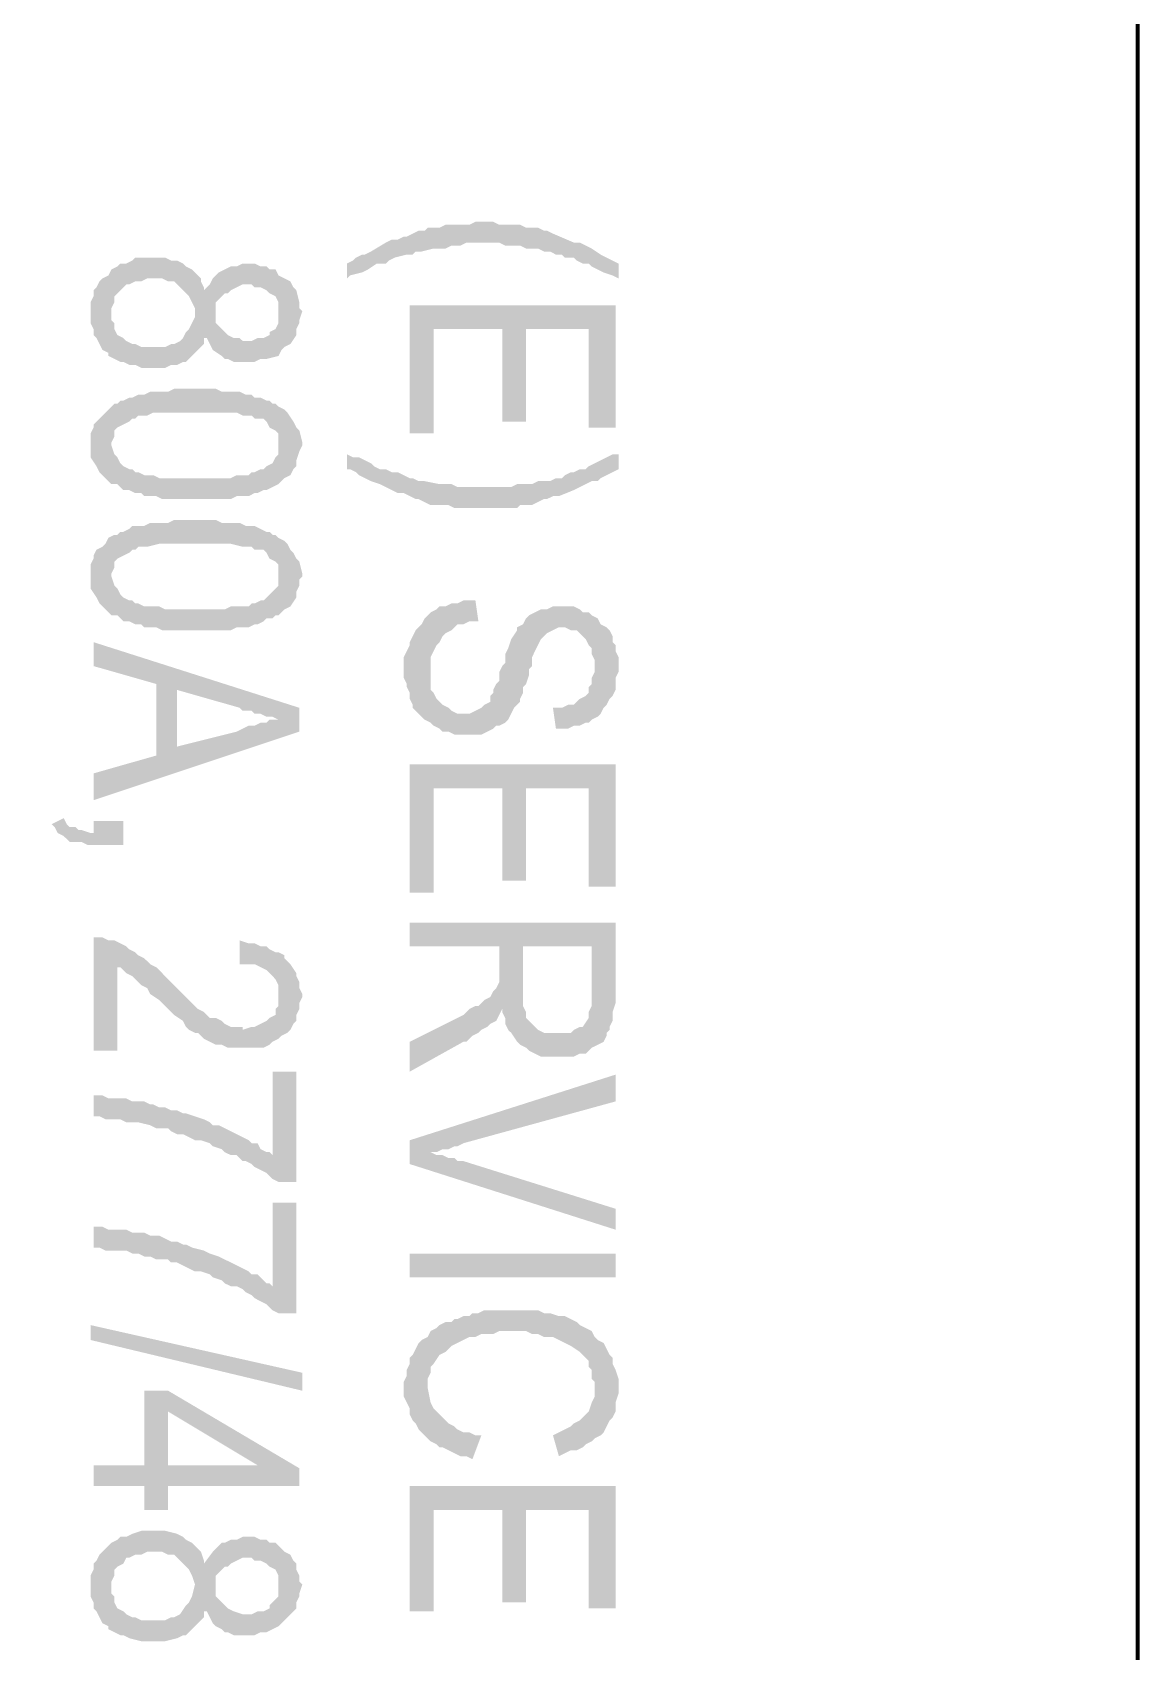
# Model space of a CAD drawing. Header units: inches. Extents: x -186 to 186, y -282 to 282.
# Drawn here: x -38.91 to -25.19, y -100.87 to -80.76 of the extents above; entities that cross this region are included whole.
import ezdxf

# ---------------------------------------------------------------- set-up
doc = ezdxf.new("R2010")
doc.units = ezdxf.units.IN
doc.header["$MEASUREMENT"] = 0
doc.layers.add('H', color=7, linetype='CONTINUOUS', lineweight=100)
doc.layers.add('P', color=250, linetype='CONTINUOUS', lineweight=100)

msp = doc.modelspace()

# ---------------------------------------------------------------- hatches: boundary and pattern name
at = {"layer": 'H', "linetype": 'Continuous'}
for points in [[(-31.63, -83.815), (-31.63, -83.63), (-31.704, -83.593), (-31.778, -83.556), (-31.852, -83.519), (-31.963, -83.444), (-32.111, -83.37), (-32.185, -83.37), (-32.444, -83.259), (-32.519, -83.222), (-32.556, -83.222), (-32.63, -83.185), (-32.704, -83.185), (-32.778, -83.185), (-32.852, -83.148), (-32.889, -83.148), (-32.963, -83.148), (-33.037, -83.148), (-33.111, -83.148), (-33.185, -83.111), (-33.407, -83.111), (-33.481, -83.148), (-33.556, -83.148), (-33.63, -83.148), (-33.704, -83.148), (-33.778, -83.148), (-33.852, -83.185), (-33.926, -83.185), (-34, -83.185), (-34.037, -83.222), (-34.111, -83.222), (-34.185, -83.259), (-34.259, -83.296), (-34.296, -83.296), (-34.37, -83.333), (-34.444, -83.333), (-34.519, -83.37), (-34.704, -83.481), (-34.778, -83.519), (-34.815, -83.519), (-34.889, -83.556), (-34.926, -83.593), (-35, -83.63), (-35, -83.815), (-34.963, -83.778), (-34.815, -83.741), (-34.741, -83.704), (-34.63, -83.63), (-34.519, -83.63), (-34.481, -83.593), (-34.407, -83.556), (-34.259, -83.519), (-34.185, -83.519), (-34.148, -83.481), (-34.074, -83.481), (-33.926, -83.444), (-33.852, -83.444), (-33.778, -83.444), (-33.704, -83.407), (-33.667, -83.407), (-33.593, -83.407), (-33.519, -83.37), (-33.111, -83.37), (-33.037, -83.407), (-33, -83.407), (-32.889, -83.407), (-32.852, -83.407), (-32.778, -83.444), (-32.667, -83.444), (-32.63, -83.444), (-32.556, -83.481), (-32.481, -83.481), (-32.407, -83.519), (-32.333, -83.519), (-32.296, -83.556), (-32.222, -83.556), (-32.185, -83.556), (-32.148, -83.593), (-32.074, -83.63), (-32, -83.63), (-31.963, -83.667), (-31.889, -83.704), (-31.815, -83.741), (-31.704, -83.778)], [(-36.889, -83.741), (-36.926, -83.704), (-37, -83.667), (-37.037, -83.63), (-37.111, -83.593), (-37.185, -83.593), (-37.259, -83.556), (-37.333, -83.556), (-37.556, -83.556), (-37.63, -83.556), (-37.667, -83.593), (-37.741, -83.63), (-37.815, -83.63), (-37.852, -83.667), (-37.926, -83.704), (-37.963, -83.778), (-38.037, -83.815), (-38.074, -83.852), (-38.111, -83.926), (-38.148, -83.963), (-38.148, -84.037), (-38.185, -84.111), (-38.185, -84.185), (-38.185, -84.333), (-38.185, -84.37), (-38.148, -84.444), (-38.148, -84.519), (-38.111, -84.556), (-38.074, -84.63), (-38.037, -84.704), (-37.963, -84.741), (-37.963, -84.778), (-37.926, -84.259), (-37.926, -84.185), (-37.889, -84.111), (-37.889, -84.037), (-37.852, -84), (-37.741, -83.889), (-37.704, -83.889), (-37.63, -83.852), (-37.556, -83.852), (-37.481, -83.815), (-37.296, -83.815), (-37.222, -83.852), (-37.148, -83.852), (-37.111, -83.889), (-37.037, -83.963), (-37, -84), (-36.963, -84.037), (-36.926, -84.111), (-36.889, -84.185), (-36.889, -84.222)], [(-35.852, -83.778), (-35.889, -83.704), (-35.963, -83.704), (-36, -83.667), (-36.074, -83.667), (-36.148, -83.63), (-36.296, -83.63), (-36.37, -83.667), (-36.444, -83.667), (-36.519, -83.704), (-36.593, -83.741), (-36.63, -83.778), (-36.667, -83.815), (-36.704, -83.889), (-36.778, -83.963), (-36.778, -83.926), (-36.815, -83.852), (-36.815, -83.815), (-36.889, -83.741), (-36.889, -84.222), (-36.889, -84.296), (-36.926, -84.37), (-36.963, -84.444), (-37, -84.481), (-37.037, -84.556), (-37.074, -84.593), (-37.148, -84.63), (-37.185, -84.63), (-37.259, -84.667), (-37.333, -84.667), (-37.407, -84.667), (-37.481, -84.667), (-37.556, -84.667), (-37.63, -84.63), (-37.667, -84.63), (-37.741, -84.593), (-37.778, -84.556), (-37.852, -84.519), (-37.889, -84.444), (-37.889, -84.37), (-37.926, -84.333), (-37.926, -84.259), (-37.963, -84.778), (-37.889, -84.815), (-37.815, -84.852), (-37.778, -84.852), (-37.704, -84.889), (-37.63, -84.889), (-37.556, -84.926), (-37.481, -84.926), (-37.333, -84.926), (-37.259, -84.926), (-37.185, -84.889), (-37.111, -84.889), (-37.037, -84.852), (-37, -84.852), (-36.963, -84.815), (-36.926, -84.778), (-36.852, -84.704), (-36.815, -84.667), (-36.778, -84.63), (-36.778, -84.556), (-36.741, -84.556), (-36.704, -84.63), (-36.667, -84.704), (-36.63, -84.259), (-36.63, -84.185), (-36.63, -84.111), (-36.556, -84.037), (-36.519, -84), (-36.481, -84), (-36.444, -83.963), (-36.37, -83.926), (-36.296, -83.889), (-36.185, -83.889), (-36.148, -83.926), (-36.074, -83.926), (-36, -83.963), (-35.963, -84), (-35.889, -84.037), (-35.852, -84.111), (-35.852, -84.185), (-35.852, -84.222)], [(-35.556, -84.222), (-35.593, -84.185), (-35.593, -84.111), (-35.63, -83.963), (-35.667, -83.926), (-35.704, -83.852), (-35.778, -83.815), (-35.852, -83.778), (-35.852, -84.296), (-35.852, -84.37), (-35.889, -84.444), (-35.963, -84.481), (-35.963, -84.519), (-36.037, -84.556), (-36.111, -84.556), (-36.185, -84.593), (-36.296, -84.593), (-36.333, -84.556), (-36.407, -84.556), (-36.481, -84.519), (-36.519, -84.481), (-36.63, -84.37), (-36.63, -84.333), (-36.63, -84.259), (-36.667, -84.704), (-36.556, -84.778), (-36.519, -84.815), (-36.481, -84.815), (-36.407, -84.852), (-36.333, -84.852), (-36.222, -84.852), (-36.148, -84.852), (-36.074, -84.815), (-36, -84.815), (-35.852, -84.778), (-35.815, -84.704), (-35.778, -84.667), (-35.704, -84.63), (-35.63, -84.519), (-35.63, -84.444), (-35.593, -84.37), (-35.593, -84.333)], [(-31.667, -85.667), (-31.667, -84.148), (-34.222, -84.148), (-34.222, -85.741), (-33.926, -85.741), (-33.926, -84.444), (-33.074, -84.444), (-33.074, -85.593), (-32.778, -85.593), (-32.778, -84.444), (-32, -84.444), (-32, -85.667)], [(-35.556, -85.889), (-35.556, -85.852), (-35.593, -85.704), (-35.63, -85.667), (-35.667, -85.593), (-35.741, -85.481), (-35.778, -85.444), (-35.852, -85.407), (-35.889, -85.37), (-35.926, -85.37), (-35.963, -85.333), (-36, -85.333), (-36.074, -85.296), (-36.148, -85.296), (-36.185, -85.259), (-36.259, -85.259), (-36.333, -85.222), (-36.407, -85.222), (-36.481, -85.222), (-36.556, -85.222), (-36.63, -85.185), (-37.148, -85.185), (-37.222, -85.222), (-37.296, -85.222), (-37.37, -85.222), (-37.444, -85.222), (-37.519, -85.259), (-37.593, -85.259), (-37.667, -85.296), (-37.704, -85.296), (-37.778, -85.333), (-37.815, -85.333), (-37.852, -85.37), (-37.889, -85.37), (-37.963, -85.444), (-37.926, -85.889), (-37.926, -85.852), (-37.889, -85.778), (-37.889, -85.704), (-37.852, -85.667), (-37.778, -85.63), (-37.704, -85.593), (-37.667, -85.556), (-37.63, -85.556), (-37.593, -85.519), (-37.519, -85.519), (-37.481, -85.519), (-37.407, -85.481), (-37.333, -85.481), (-37.259, -85.481), (-37.185, -85.481), (-36.593, -85.481), (-36.519, -85.481), (-36.444, -85.481), (-36.37, -85.481), (-36.296, -85.519), (-36.222, -85.519), (-36.185, -85.519), (-36.148, -85.556), (-36.111, -85.556), (-36.037, -85.556), (-36, -85.593), (-35.963, -85.667), (-35.889, -85.704), (-35.852, -85.741), (-35.852, -85.815), (-35.852, -85.852), (-35.815, -86.333), (-35.778, -86.296), (-35.704, -86.259), (-35.667, -86.185), (-35.63, -86.148), (-35.63, -86.074), (-35.593, -85.963)], [(-35.815, -86.333), (-35.852, -85.852), (-35.852, -85.926), (-35.852, -86), (-35.889, -86.037), (-35.926, -86.111), (-36, -86.148), (-36.037, -86.185), (-36.074, -86.185), (-36.148, -86.222), (-36.185, -86.222), (-36.222, -86.259), (-36.296, -86.259), (-36.37, -86.259), (-36.444, -86.296), (-36.519, -86.296), (-36.704, -86.296), (-36.778, -86.296), (-37, -86.296), (-37.074, -86.296), (-37.259, -86.296), (-37.333, -86.296), (-37.407, -86.259), (-37.481, -86.259), (-37.519, -86.259), (-37.593, -86.222), (-37.63, -86.222), (-37.667, -86.185), (-37.704, -86.185), (-37.778, -86.148), (-37.815, -86.111), (-37.852, -86.037), (-37.889, -86), (-37.926, -85.889), (-37.963, -85.444), (-38, -85.481), (-38.037, -85.519), (-38.148, -85.63), (-38.148, -85.667), (-38.185, -85.741), (-38.185, -85.815), (-38.185, -86), (-38.185, -86.037), (-38.111, -86.148), (-38.074, -86.222), (-38.037, -86.259), (-38, -86.296), (-37.926, -86.37), (-37.852, -86.37), (-37.815, -86.407), (-37.778, -86.444), (-37.704, -86.444), (-37.63, -86.481), (-37.556, -86.481), (-37.519, -86.519), (-37.444, -86.519), (-37.37, -86.519), (-37.296, -86.556), (-37.222, -86.556), (-37.148, -86.556), (-36.593, -86.556), (-36.519, -86.556), (-36.444, -86.556), (-36.37, -86.519), (-36.296, -86.519), (-36.222, -86.519), (-36.148, -86.481), (-36.111, -86.481), (-36.037, -86.444), (-36, -86.444), (-35.926, -86.407), (-35.852, -86.37)], [(-31.63, -86.185), (-31.63, -86), (-31.704, -86), (-31.778, -86.037), (-31.852, -86.074), (-31.926, -86.111), (-32, -86.148), (-32.037, -86.185), (-32.111, -86.185), (-32.185, -86.222), (-32.222, -86.222), (-32.296, -86.259), (-32.333, -86.296), (-32.407, -86.296), (-32.481, -86.333), (-32.556, -86.333), (-32.63, -86.333), (-32.704, -86.37), (-32.778, -86.37), (-32.815, -86.37), (-32.889, -86.37), (-32.963, -86.407), (-33.037, -86.407), (-33.111, -86.407), (-33.481, -86.407), (-33.556, -86.407), (-33.63, -86.407), (-33.704, -86.37), (-33.778, -86.37), (-33.852, -86.37), (-34.037, -86.333), (-34.111, -86.333), (-34.185, -86.296), (-34.222, -86.296), (-34.296, -86.259), (-34.37, -86.222), (-34.444, -86.222), (-34.519, -86.185), (-34.593, -86.185), (-34.667, -86.148), (-34.704, -86.111), (-34.778, -86.074), (-34.852, -86.037), (-34.926, -86.037), (-35, -86), (-35, -86.185), (-34.963, -86.185), (-34.889, -86.222), (-34.852, -86.259), (-34.778, -86.296), (-34.704, -86.333), (-34.593, -86.37), (-34.519, -86.407), (-34.444, -86.444), (-34.37, -86.481), (-34.296, -86.481), (-34.222, -86.519), (-34.148, -86.556), (-34.111, -86.556), (-34.037, -86.593), (-33.963, -86.63), (-33.889, -86.63), (-33.815, -86.63), (-33.741, -86.63), (-33.667, -86.667), (-33.593, -86.667), (-33.519, -86.667), (-33.444, -86.667), (-33.185, -86.667), (-33.111, -86.667), (-33.037, -86.667), (-32.963, -86.667), (-32.889, -86.667), (-32.852, -86.63), (-32.778, -86.63), (-32.704, -86.63), (-32.63, -86.593), (-32.556, -86.556), (-32.519, -86.556), (-32.444, -86.519), (-32.37, -86.519), (-32.185, -86.444), (-32.111, -86.407), (-32.037, -86.37), (-31.963, -86.333), (-31.889, -86.333), (-31.852, -86.296), (-31.778, -86.259), (-31.704, -86.222)], [(-35.556, -87.519), (-35.556, -87.481), (-35.593, -87.333), (-35.63, -87.296), (-35.667, -87.222), (-35.704, -87.185), (-35.741, -87.111), (-35.778, -87.074), (-35.852, -87.037), (-35.889, -87), (-35.926, -87), (-35.963, -86.963), (-36, -86.963), (-36.074, -86.926), (-36.148, -86.889), (-36.185, -86.889), (-36.259, -86.889), (-36.333, -86.852), (-36.407, -86.852), (-36.481, -86.852), (-36.556, -86.852), (-36.63, -86.815), (-37.148, -86.815), (-37.222, -86.852), (-37.296, -86.852), (-37.37, -86.852), (-37.444, -86.852), (-37.519, -86.889), (-37.593, -86.889), (-37.667, -86.889), (-37.704, -86.926), (-37.778, -86.963), (-37.815, -86.963), (-37.852, -87), (-37.889, -87), (-37.963, -87.037), (-37.926, -87.519), (-37.926, -87.481), (-37.889, -87.407), (-37.889, -87.333), (-37.852, -87.296), (-37.778, -87.259), (-37.704, -87.222), (-37.667, -87.185), (-37.63, -87.185), (-37.593, -87.148), (-37.519, -87.148), (-37.481, -87.148), (-37.333, -87.111), (-37.259, -87.111), (-37.185, -87.111), (-36.593, -87.111), (-36.519, -87.111), (-36.444, -87.111), (-36.296, -87.148), (-36.222, -87.148), (-36.185, -87.148), (-36.148, -87.185), (-36.111, -87.185), (-36.037, -87.185), (-36, -87.222), (-35.963, -87.296), (-35.889, -87.333), (-35.852, -87.37), (-35.852, -87.444), (-35.852, -87.481), (-35.815, -87.963), (-35.778, -87.926), (-35.704, -87.889), (-35.63, -87.778), (-35.63, -87.704), (-35.593, -87.63), (-35.593, -87.556)], [(-35.815, -87.963), (-35.852, -87.481), (-35.852, -87.556), (-35.852, -87.63), (-35.889, -87.667), (-35.926, -87.704), (-36, -87.778), (-36.037, -87.815), (-36.074, -87.815), (-36.148, -87.852), (-36.185, -87.852), (-36.222, -87.889), (-36.296, -87.889), (-36.37, -87.889), (-36.444, -87.889), (-36.519, -87.926), (-36.704, -87.926), (-36.778, -87.926), (-37, -87.926), (-37.074, -87.926), (-37.259, -87.926), (-37.333, -87.889), (-37.407, -87.889), (-37.481, -87.889), (-37.519, -87.889), (-37.593, -87.852), (-37.63, -87.852), (-37.667, -87.815), (-37.704, -87.815), (-37.778, -87.778), (-37.815, -87.741), (-37.852, -87.667), (-37.889, -87.63), (-37.926, -87.519), (-37.963, -87.037), (-38, -87.111), (-38.037, -87.148), (-38.111, -87.185), (-38.148, -87.259), (-38.148, -87.296), (-38.185, -87.37), (-38.185, -87.444), (-38.185, -87.63), (-38.185, -87.667), (-38.111, -87.778), (-38.074, -87.852), (-38.037, -87.889), (-38, -87.926), (-37.926, -88), (-37.852, -88), (-37.815, -88.037), (-37.778, -88.074), (-37.704, -88.074), (-37.63, -88.111), (-37.556, -88.111), (-37.519, -88.148), (-37.444, -88.148), (-37.37, -88.148), (-37.296, -88.185), (-37.222, -88.185), (-37.148, -88.185), (-36.593, -88.185), (-36.519, -88.185), (-36.444, -88.185), (-36.37, -88.148), (-36.296, -88.148), (-36.222, -88.148), (-36.148, -88.111), (-36.111, -88.111), (-36.037, -88.074), (-36, -88.037), (-35.926, -88.037), (-35.889, -88), (-35.852, -88)], [(-33.37, -88.074), (-33.407, -87.815), (-33.481, -87.815), (-33.556, -87.815), (-33.63, -87.852), (-33.704, -87.852), (-33.778, -87.889), (-33.852, -87.889), (-33.889, -87.926), (-33.963, -87.963), (-34, -88), (-33.963, -88.704), (-33.963, -88.556), (-33.963, -88.519), (-33.926, -88.444), (-33.889, -88.37), (-33.852, -88.333), (-33.815, -88.259), (-33.778, -88.222), (-33.704, -88.185), (-33.667, -88.148), (-33.63, -88.111), (-33.556, -88.111), (-33.481, -88.074)], [(-31.63, -88.63), (-31.63, -88.519), (-31.667, -88.444), (-31.667, -88.37), (-31.704, -88.333), (-31.704, -88.259), (-31.741, -88.185), (-31.778, -88.148), (-31.852, -88.111), (-31.889, -88.037), (-31.963, -88), (-32, -87.963), (-32.074, -87.963), (-32.111, -87.926), (-32.185, -87.889), (-32.259, -87.889), (-32.37, -87.889), (-32.444, -87.889), (-32.519, -87.926), (-32.593, -87.926), (-32.667, -87.963), (-32.741, -88), (-32.778, -88.037), (-32.815, -88.111), (-32.889, -88.148), (-32.889, -88.185), (-32.963, -88.296), (-33, -88.407), (-33.037, -88.481), (-33.037, -88.593), (-33.074, -88.63), (-33.111, -88.704), (-33.111, -88.815), (-33.148, -88.852), (-33.185, -88.926), (-33.185, -88.963), (-33.222, -89), (-33.222, -89.074), (-33.296, -89.111), (-33.333, -89.148), (-33.407, -89.185), (-33.481, -89.222), (-33.63, -89.222), (-33.704, -89.185), (-33.741, -89.148), (-33.815, -89.111), (-33.852, -89.074), (-33.889, -89.037), (-33.926, -88.963), (-33.963, -88.926), (-33.963, -88.852), (-33.963, -88.778), (-33.963, -88.704), (-34, -88), (-34.037, -88.037), (-34.074, -88.111), (-34.111, -88.148), (-34.148, -88.185), (-34.185, -88.259), (-34.222, -88.333), (-34.222, -88.37), (-34.259, -88.444), (-34.296, -88.519), (-34.296, -88.778), (-34.259, -88.852), (-34.259, -88.889), (-34.222, -88.963), (-34.222, -89.037), (-34.185, -89.111), (-34.185, -89.148), (-34.148, -89.185), (-34.074, -89.259), (-34.037, -89.296), (-33.963, -89.333), (-33.926, -89.37), (-33.852, -89.407), (-33.815, -89.444), (-33.741, -89.444), (-33.667, -89.481), (-33.593, -89.481), (-33.37, -89.481), (-33.333, -89.481), (-33.259, -89.444), (-33.185, -89.407), (-33.148, -89.37), (-33.111, -89.37), (-33.037, -89.333), (-33, -89.296), (-32.963, -89.222), (-32.926, -89.148), (-32.889, -89.111), (-32.852, -89.074), (-32.852, -89.037), (-32.815, -88.963), (-32.815, -88.889), (-32.778, -88.852), (-32.741, -88.741), (-32.741, -88.667), (-32.704, -88.63), (-32.704, -88.519), (-32.667, -88.444), (-32.63, -88.37), (-32.593, -88.296), (-32.519, -88.222), (-32.444, -88.185), (-32.37, -88.148), (-32.296, -88.148), (-32.222, -88.185), (-32.148, -88.185), (-32.111, -88.222), (-32.037, -88.296), (-32, -88.37), (-31.963, -88.407), (-31.963, -88.481), (-31.926, -88.556), (-31.926, -88.63), (-31.889, -89.259), (-31.852, -89.222), (-31.815, -89.148), (-31.778, -89.111), (-31.741, -89.037), (-31.704, -89), (-31.667, -88.926), (-31.667, -88.852), (-31.667, -88.778), (-31.63, -88.704)], [(-35.593, -89.444), (-35.593, -89.148), (-38.148, -88.333), (-38.148, -88.63), (-37.37, -88.852), (-37.37, -89.741), (-37.111, -88.926), (-36.333, -89.148), (-36.296, -89.185), (-36.185, -89.185), (-36.148, -89.222), (-36.074, -89.222), (-36, -89.259), (-35.926, -89.259), (-35.852, -89.296)], [(-31.889, -89.259), (-31.926, -88.63), (-31.926, -88.704), (-31.963, -88.778), (-31.963, -88.852), (-32, -88.889), (-32, -88.963), (-32.037, -89), (-32.111, -89.037), (-32.148, -89.074), (-32.185, -89.111), (-32.259, -89.111), (-32.333, -89.148), (-32.444, -89.148), (-32.407, -89.407), (-32.333, -89.407), (-32.259, -89.407), (-32.185, -89.37), (-32.111, -89.37), (-32.037, -89.333), (-32, -89.333), (-31.963, -89.296)], [(-35.593, -89.444), (-35.852, -89.296), (-35.889, -89.296), (-35.963, -89.296), (-36, -89.333), (-36.074, -89.333), (-36.148, -89.37), (-36.222, -89.37), (-36.37, -89.444), (-37.111, -89.63), (-37.111, -88.926), (-37.37, -89.741), (-38.148, -89.963), (-38.148, -90.296)], [(-31.667, -91.37), (-31.667, -89.852), (-34.222, -89.852), (-34.222, -91.444), (-33.926, -91.444), (-33.926, -90.148), (-33.074, -90.148), (-33.074, -91.296), (-32.778, -91.296), (-32.778, -90.148), (-32, -90.148), (-32, -91.37)], [(-37.778, -90.852), (-37.778, -90.556), (-38.148, -90.556), (-38.148, -90.704), (-38.185, -90.704), (-38.296, -90.667), (-38.333, -90.667), (-38.37, -90.63), (-38.444, -90.63), (-38.481, -90.593), (-38.519, -90.519), (-38.667, -90.593), (-38.63, -90.63), (-38.593, -90.704), (-38.519, -90.741), (-38.481, -90.778), (-38.444, -90.815), (-38.296, -90.815), (-38.222, -90.852), (-38.148, -90.852)], [(-31.667, -92.741), (-31.667, -91.815), (-34.222, -91.815), (-34.222, -92.111), (-33.111, -92.111), (-33.111, -92.407), (-33.074, -92.889), (-33.074, -92.926), (-33.037, -93), (-33.037, -93.074), (-33, -93.148), (-32.963, -93.185), (-32.889, -93.296), (-32.852, -93.333), (-32.815, -92.111), (-31.963, -92.111), (-31.963, -92.741), (-31.963, -93.37), (-31.889, -93.333), (-31.815, -93.296), (-31.778, -93.222), (-31.778, -93.185), (-31.741, -93.148), (-31.741, -93.111), (-31.704, -93.037), (-31.704, -93), (-31.704, -92.926), (-31.667, -92.815)], [(-35.815, -93.222), (-35.852, -92.741), (-35.852, -92.778), (-35.852, -92.852), (-35.889, -92.889), (-35.889, -92.963), (-35.963, -93), (-36, -93.037), (-36.074, -93.074), (-36.148, -93.111), (-36.185, -93.111), (-36.296, -93.148), (-36.296, -93.111), (-36.37, -93.111), (-36.444, -93.111), (-36.519, -93.074), (-36.556, -93.037), (-36.63, -93), (-36.667, -93), (-36.704, -93), (-36.741, -92.963), (-36.778, -92.926), (-36.852, -92.889), (-36.889, -92.852), (-36.963, -92.778), (-37, -92.741), (-37.074, -92.667), (-37.185, -92.556), (-37.222, -92.519), (-37.296, -92.444), (-37.37, -92.37), (-37.444, -92.333), (-37.481, -92.296), (-37.519, -92.259), (-37.593, -92.222), (-37.63, -92.185), (-37.704, -92.148), (-37.741, -92.111), (-37.815, -92.074), (-37.889, -92.037), (-37.963, -92.037), (-38.037, -92), (-38.148, -92), (-38.148, -93.407), (-37.852, -93.407), (-37.852, -92.37), (-37.815, -92.37), (-37.741, -92.444), (-37.667, -92.481), (-37.63, -92.519), (-37.593, -92.556), (-37.556, -92.593), (-37.481, -92.63), (-37.444, -92.704), (-37.333, -92.778), (-37.296, -92.815), (-37.222, -92.889), (-37.148, -92.963), (-37.037, -93.037), (-37, -93.111), (-36.963, -93.148), (-36.889, -93.185), (-36.852, -93.185), (-36.815, -93.222), (-36.778, -93.259), (-36.704, -93.296), (-36.63, -93.333), (-36.556, -93.333), (-36.481, -93.37), (-36.444, -93.37), (-36.185, -93.37), (-36.111, -93.37), (-36.037, -93.37), (-35.963, -93.333), (-35.926, -93.296), (-35.852, -93.259)], [(-35.556, -92.741), (-35.556, -92.704), (-35.593, -92.63), (-35.593, -92.556), (-35.63, -92.481), (-35.63, -92.444), (-35.704, -92.333), (-35.778, -92.259), (-35.778, -92.222), (-35.852, -92.185), (-35.889, -92.185), (-35.963, -92.148), (-36, -92.111), (-36.074, -92.111), (-36.148, -92.074), (-36.222, -92.074), (-36.333, -92.037), (-36.333, -92.333), (-36.296, -92.333), (-36.222, -92.333), (-36.148, -92.333), (-36.074, -92.37), (-36, -92.407), (-35.926, -92.481), (-35.889, -92.519), (-35.852, -92.593), (-35.852, -92.667), (-35.852, -92.741), (-35.815, -93.222), (-35.741, -93.185), (-35.704, -93.148), (-35.667, -93.074), (-35.63, -93.037), (-35.63, -92.963), (-35.593, -92.889), (-35.593, -92.815)], [(-31.963, -93.37), (-31.963, -92.741), (-31.963, -92.778), (-31.963, -92.852), (-32, -92.926), (-32, -93), (-32.074, -93.111), (-32.111, -93.111), (-32.185, -93.148), (-32.222, -93.185), (-32.296, -93.185), (-32.407, -93.185), (-32.481, -93.185), (-32.556, -93.185), (-32.63, -93.148), (-32.667, -93.111), (-32.741, -93.037), (-32.778, -93), (-32.778, -92.963), (-32.778, -92.926), (-32.815, -92.852), (-32.815, -92.778), (-32.815, -92.111), (-32.852, -93.333), (-32.778, -93.37), (-32.741, -93.407), (-32.593, -93.481), (-32.519, -93.481), (-32.444, -93.481), (-32.37, -93.481), (-32.333, -93.481), (-32.259, -93.481), (-32.185, -93.481), (-32.111, -93.444), (-32.037, -93.444), (-32, -93.407)], [(-33.074, -92.889), (-33.111, -92.407), (-33.111, -92.519), (-33.111, -92.556), (-33.148, -92.63), (-33.185, -92.667), (-33.222, -92.741), (-33.296, -92.778), (-33.333, -92.815), (-33.37, -92.852), (-33.407, -92.852), (-33.481, -92.889), (-33.556, -92.963), (-33.704, -93.037), (-34.222, -93.296), (-34.222, -93.667), (-33.556, -93.296), (-33.519, -93.296), (-33.444, -93.222), (-33.37, -93.185), (-33.333, -93.148), (-33.259, -93.111), (-33.222, -93.074), (-33.148, -93.037), (-33.111, -92.963)], [(-35.63, -95.037), (-35.63, -93.667), (-35.926, -93.667), (-35.926, -94.704), (-35.963, -94.667), (-36, -94.667), (-36.074, -94.63), (-36.111, -94.556), (-36.185, -94.556), (-36.222, -94.519), (-36.296, -94.481), (-36.444, -94.407), (-36.519, -94.37), (-36.593, -94.333), (-36.667, -94.333), (-36.704, -94.296), (-36.778, -94.259), (-37, -94.185), (-37.037, -94.185), (-37.111, -94.148), (-37.185, -94.148), (-37.259, -94.111), (-37.333, -94.111), (-37.407, -94.074), (-37.444, -94.074), (-37.519, -94.037), (-37.667, -94.037), (-37.741, -94), (-37.815, -94), (-37.889, -94), (-37.963, -94), (-38.037, -93.963), (-38.148, -93.963), (-38.148, -94.222), (-38.074, -94.222), (-38, -94.259), (-37.926, -94.259), (-37.852, -94.259), (-37.815, -94.259), (-37.741, -94.296), (-37.667, -94.296), (-37.593, -94.296), (-37.444, -94.333), (-37.37, -94.37), (-37.296, -94.37), (-37.222, -94.37), (-37.185, -94.407), (-37.111, -94.444), (-37.037, -94.444), (-36.963, -94.481), (-36.889, -94.519), (-36.852, -94.519), (-36.815, -94.519), (-36.704, -94.556), (-36.667, -94.593), (-36.556, -94.63), (-36.519, -94.667), (-36.444, -94.704), (-36.37, -94.704), (-36.296, -94.778), (-36.259, -94.778), (-36.185, -94.815), (-36.148, -94.852), (-36.074, -94.889), (-36, -94.926), (-35.963, -94.963), (-35.926, -95), (-35.852, -95.037)], [(-31.667, -94.037), (-31.667, -93.704), (-34.222, -94.519), (-33.963, -94.667), (-33.889, -94.667), (-33.815, -94.63), (-33.741, -94.63), (-33.667, -94.593), (-33.63, -94.593), (-33.556, -94.556)], [(-31.667, -95.63), (-31.667, -95.37), (-33.556, -94.778), (-33.63, -94.778), (-33.667, -94.741), (-33.741, -94.741), (-33.815, -94.704), (-33.889, -94.704), (-33.963, -94.667), (-34.222, -94.519), (-34.222, -94.815)], [(-35.63, -96.667), (-35.63, -95.296), (-35.926, -95.296), (-35.926, -96.333), (-35.963, -96.296), (-36, -96.296), (-36.074, -96.222), (-36.111, -96.185), (-36.185, -96.185), (-36.222, -96.148), (-36.296, -96.111), (-36.444, -96.037), (-36.519, -96), (-36.593, -95.963), (-36.704, -95.926), (-36.778, -95.889), (-36.926, -95.852), (-37, -95.815), (-37.037, -95.815), (-37.111, -95.778), (-37.185, -95.778), (-37.259, -95.741), (-37.333, -95.704), (-37.407, -95.704), (-37.444, -95.704), (-37.519, -95.667), (-37.667, -95.667), (-37.741, -95.63), (-37.815, -95.63), (-37.889, -95.63), (-37.963, -95.63), (-38.037, -95.593), (-38.148, -95.593), (-38.148, -95.852), (-38.074, -95.852), (-38, -95.889), (-37.926, -95.889), (-37.852, -95.889), (-37.815, -95.889), (-37.741, -95.889), (-37.667, -95.926), (-37.593, -95.926), (-37.519, -95.963), (-37.444, -95.963), (-37.37, -96), (-37.296, -96), (-37.222, -96), (-37.185, -96.037), (-37.111, -96.037), (-37.037, -96.074), (-36.889, -96.148), (-36.852, -96.148), (-36.815, -96.148), (-36.704, -96.185), (-36.667, -96.222), (-36.556, -96.259), (-36.519, -96.296), (-36.444, -96.333), (-36.37, -96.333), (-36.296, -96.37), (-36.259, -96.407), (-36.185, -96.444), (-36.148, -96.481), (-36.074, -96.519), (-36, -96.556), (-35.963, -96.593), (-35.926, -96.63), (-35.852, -96.667)], [(-34.222, -96.222), (-31.667, -96.222), (-31.667, -95.926), (-34.222, -95.926)], [(-31.926, -96.963), (-31.963, -96.889), (-32.037, -96.852), (-32.111, -96.815), (-32.148, -96.778), (-32.222, -96.741), (-32.296, -96.704), (-32.37, -96.704), (-32.481, -96.667), (-32.556, -96.667), (-32.63, -96.63), (-32.704, -96.63), (-32.852, -96.63), (-32.963, -96.63), (-33, -96.63), (-33.148, -96.63), (-33.222, -96.63), (-33.296, -96.63), (-33.37, -96.667), (-33.444, -96.667), (-33.481, -96.704), (-33.556, -96.704), (-33.63, -96.741), (-33.667, -96.741), (-33.704, -96.778), (-33.778, -96.778), (-33.852, -96.815), (-33.889, -96.852), (-33.963, -96.889), (-34, -96.963), (-34.074, -97), (-34.111, -97.037), (-34.148, -97.111), (-34.185, -97.185), (-34.222, -97.222), (-34.222, -97.296), (-34.259, -97.37), (-34.259, -97.444), (-34.296, -97.519), (-34.296, -97.704), (-34.259, -97.778), (-34.222, -97.852), (-34.222, -97.926), (-34.185, -98), (-34.148, -98.037), (-34.111, -98.111), (-34.074, -98.148), (-34.037, -98.185), (-34, -98.222), (-34, -97.593), (-34, -97.556), (-34, -97.481), (-33.963, -97.407), (-33.963, -97.333), (-33.926, -97.296), (-33.852, -97.185), (-33.778, -97.148), (-33.741, -97.111), (-33.704, -97.074), (-33.556, -97), (-33.481, -96.963), (-33.407, -96.963), (-33.333, -96.926), (-33.259, -96.926), (-33.185, -96.926), (-33.111, -96.889), (-32.778, -96.889), (-32.704, -96.926), (-32.63, -96.926), (-32.556, -96.963), (-32.481, -96.963), (-32.444, -96.963), (-32.37, -97), (-32.296, -97.037), (-32.222, -97.074), (-32.111, -97.148), (-32.074, -97.185), (-32.037, -97.222), (-32, -97.259), (-32, -97.333), (-31.963, -97.37), (-31.963, -97.481), (-31.926, -97.519), (-31.926, -97.63)], [(-38.185, -96.815), (-35.556, -97.407), (-35.556, -97.63), (-38.185, -97)], [(-31.63, -97.63), (-31.63, -97.481), (-31.667, -97.37), (-31.704, -97.296), (-31.704, -97.222), (-31.741, -97.185), (-31.778, -97.111), (-31.815, -97.037), (-31.889, -97), (-31.926, -96.963), (-31.926, -97.63), (-31.926, -97.667), (-31.926, -97.704), (-31.963, -97.778), (-32, -97.889), (-32.037, -97.926), (-32.074, -97.963), (-32.111, -98), (-32.185, -98.037), (-32.222, -98.074), (-32.296, -98.111), (-32.37, -98.148), (-32.444, -98.185), (-32.37, -98.444), (-32.222, -98.37), (-32.148, -98.37), (-32.074, -98.333), (-32.037, -98.296), (-31.963, -98.259), (-31.926, -98.222), (-31.852, -98.185), (-31.815, -98.148), (-31.778, -98.074), (-31.741, -98), (-31.704, -97.963), (-31.667, -97.889), (-31.667, -97.815), (-31.667, -97.778), (-31.63, -97.667)], [(-35.593, -98.815), (-35.593, -98.593), (-37.222, -97.63), (-37.519, -97.63), (-37.519, -98.556), (-38.148, -98.556), (-38.148, -98.815), (-37.519, -98.815), (-37.519, -99.111), (-37.222, -99.111), (-37.222, -97.889), (-36.111, -98.556)], [(-33.333, -98.185), (-33.407, -98.185), (-33.481, -98.148), (-33.556, -98.148), (-33.63, -98.111), (-33.667, -98.074), (-33.741, -98.037), (-33.778, -98), (-33.815, -97.963), (-33.889, -97.889), (-33.926, -97.852), (-33.963, -97.778), (-34, -97.593), (-34, -98.222), (-33.963, -98.259), (-33.889, -98.296), (-33.852, -98.333), (-33.815, -98.333), (-33.741, -98.37), (-33.667, -98.407), (-33.593, -98.444), (-33.519, -98.444), (-33.444, -98.481)], [(-35.593, -98.815), (-36.111, -98.556), (-37.222, -98.556), (-37.222, -97.889), (-37.222, -98.815)], [(-31.667, -100.333), (-31.667, -98.815), (-34.222, -98.815), (-34.222, -100.37), (-33.926, -100.37), (-33.926, -99.111), (-33.074, -99.111), (-33.074, -100.259), (-32.778, -100.259), (-32.778, -99.111), (-32, -99.111), (-32, -100.333)], [(-36.889, -99.556), (-36.926, -99.519), (-37, -99.481), (-37.037, -99.444), (-37.111, -99.407), (-37.259, -99.37), (-37.333, -99.37), (-37.556, -99.37), (-37.667, -99.407), (-37.741, -99.444), (-37.815, -99.444), (-37.852, -99.481), (-37.926, -99.519), (-37.963, -99.556), (-38.037, -99.63), (-38.074, -99.667), (-38.111, -99.741), (-38.148, -99.778), (-38.148, -99.852), (-38.185, -99.926), (-38.185, -100), (-38.185, -100.148), (-38.185, -100.185), (-38.148, -100.259), (-38.148, -100.333), (-38.111, -100.37), (-38.074, -100.444), (-38.037, -100.519), (-37.963, -100.556), (-37.963, -100.593), (-37.926, -100.074), (-37.926, -100), (-37.889, -99.926), (-37.889, -99.852), (-37.852, -99.815), (-37.778, -99.778), (-37.741, -99.704), (-37.704, -99.704), (-37.63, -99.667), (-37.556, -99.667), (-37.481, -99.63), (-37.296, -99.63), (-37.222, -99.667), (-37.148, -99.667), (-37.111, -99.704), (-37, -99.815), (-36.963, -99.852), (-36.926, -99.926), (-36.889, -100.037)], [(-35.852, -99.556), (-35.889, -99.519), (-35.963, -99.519), (-36, -99.481), (-36.074, -99.481), (-36.148, -99.444), (-36.296, -99.444), (-36.37, -99.481), (-36.444, -99.481), (-36.519, -99.519), (-36.556, -99.519), (-36.593, -99.556), (-36.63, -99.593), (-36.667, -99.63), (-36.778, -99.778), (-36.778, -99.741), (-36.815, -99.63), (-36.889, -99.556), (-36.889, -100.037), (-36.926, -100.185), (-36.963, -100.259), (-37, -100.296), (-37.074, -100.407), (-37.148, -100.444), (-37.185, -100.444), (-37.259, -100.481), (-37.333, -100.481), (-37.407, -100.481), (-37.481, -100.481), (-37.556, -100.481), (-37.63, -100.444), (-37.667, -100.444), (-37.741, -100.407), (-37.778, -100.37), (-37.852, -100.333), (-37.889, -100.259), (-37.889, -100.185), (-37.926, -100.148), (-37.926, -100.074), (-37.963, -100.593), (-37.889, -100.63), (-37.815, -100.667), (-37.778, -100.667), (-37.704, -100.704), (-37.556, -100.741), (-37.481, -100.741), (-37.333, -100.741), (-37.259, -100.741), (-37.111, -100.704), (-37.037, -100.667), (-37, -100.667), (-36.963, -100.63), (-36.926, -100.593), (-36.852, -100.519), (-36.815, -100.481), (-36.778, -100.444), (-36.778, -100.37), (-36.741, -100.37), (-36.704, -100.444), (-36.667, -100.519), (-36.63, -100.074), (-36.63, -100), (-36.63, -99.926), (-36.556, -99.852), (-36.519, -99.815), (-36.481, -99.815), (-36.444, -99.778), (-36.37, -99.741), (-36.296, -99.704), (-36.185, -99.704), (-36.148, -99.741), (-36.074, -99.741), (-36, -99.778), (-35.963, -99.815), (-35.889, -99.852), (-35.852, -99.926), (-35.852, -100), (-35.852, -100.037)], [(-35.556, -100.037), (-35.593, -100), (-35.593, -99.926), (-35.63, -99.852), (-35.63, -99.778), (-35.667, -99.741), (-35.704, -99.667), (-35.778, -99.63), (-35.852, -99.556), (-35.852, -100.111), (-35.852, -100.185), (-35.889, -100.222), (-35.963, -100.296), (-35.963, -100.333), (-36.037, -100.37), (-36.111, -100.37), (-36.185, -100.407), (-36.296, -100.407), (-36.407, -100.37), (-36.481, -100.333), (-36.519, -100.296), (-36.63, -100.185), (-36.63, -100.148), (-36.63, -100.074), (-36.667, -100.519), (-36.63, -100.556), (-36.556, -100.593), (-36.519, -100.63), (-36.481, -100.63), (-36.407, -100.667), (-36.333, -100.667), (-36.222, -100.667), (-36.148, -100.667), (-36.074, -100.63), (-36, -100.63), (-35.852, -100.556), (-35.815, -100.519), (-35.778, -100.481), (-35.63, -100.333), (-35.63, -100.259), (-35.593, -100.185), (-35.593, -100.148)]]:
    msp.add_hatch(color=0, dxfattribs=at).paths.add_polyline_path(points)

# ---------------------------------------------------------------- linework, layer by layer
at = {"layer": 'P', "color": 0, "linetype": 'Continuous'}
msp.add_lwpolyline([(-61, -72.222), (-25.185, -72.222), (-25.185, -234.963), (-61, -234.963), (-61, -72.222)], dxfattribs=at)

doc.saveas('drawing.dxf')
